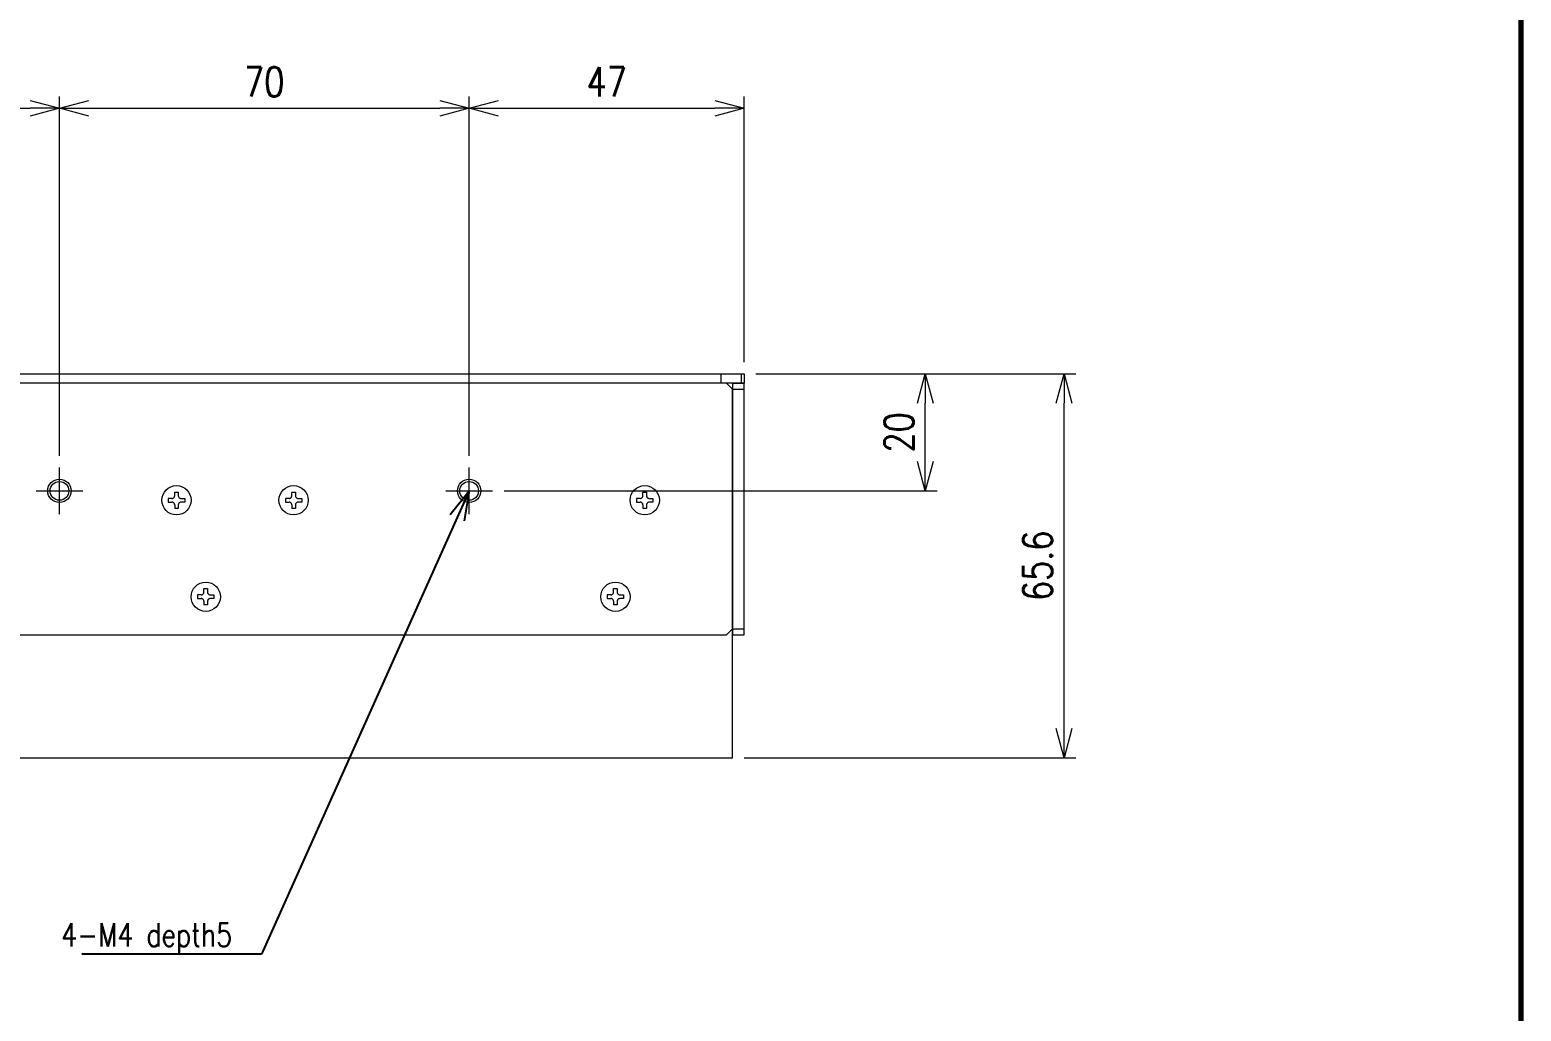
# Model space of a CAD drawing. Header units: millimetres. Extents: x 8 to 774, y 1 to 562.
# Drawn here: x 519.2 to 774, y 146 to 313.7 of the extents above; entities that cross this region are included whole.
import ezdxf
from ezdxf import colors
from ezdxf.entities.mleader import LeaderData, LeaderLine
from ezdxf.math import Vec2, Vec3

# ---------------------------------------------------------------- set-up
doc = ezdxf.new("R2010")
doc.units = ezdxf.units.MM
doc.layers.get('0').update_dxf_attribs({"lineweight": 9})
doc.layers.get('Defpoints').update_dxf_attribs({"lineweight": 9})
for name, color, linetype, lineweight in [('2KD_寸法1', 7, 'Continuous', 15), ('2KD_寸法１', 7, 'Continuous', 15), ('2KD_寸法１ @ 2', 7, 'Continuous', 15), ('AUX', 7, 'Continuous', 40)]:
    doc.layers.add(name, color=color, linetype=linetype, lineweight=lineweight)
doc.styles.get("Standard").update_dxf_attribs({"font": 'simplex.shx', "width": 0.8, "bigfont": 'extfont.shx'})
doc.dimstyles.new('KD-STD', dxfattribs={"dimscale": 0, "dimtxt": 2.5, "dimasz": 2.5, "dimexe": 1, "dimexo": 1, "dimgap": 1, "dimtad": 1, "dimdsep": 46, "dimtxsty": 'Standard', "dimblk": 'OPEN30', "dimcen": 0, "dimadec": 0, "dimazin": 0, "dimtfac": 1, "dimtmove": 0, "dimatfit": 3, "dimldrblk": 'OPEN30', "dimfxl": 1, "dimtfill": 1, "dimtolj": 1, "dimtzin": 0, "dimlwd": 15, "dimlwe": 15, "dimarcsym": 0})

# ---------------------------------------------------------------- blocks, each defined once
blk = doc.blocks.new('_Open30')
at = {"lineweight": -2}
for p, q in [((-1, 0.26794919), (0, 0)), ((0, 0), (-1, -0.26794919)), ((0, 0), (-1, 0))]:
    blk.add_line(p, q, dxfattribs=at)
blk = doc.blocks.new('*D66')
at = {"layer": '2KD_寸法１', "color": 0, "lineweight": 15}
for p, q in [((454.2488346819943, 240.9019592245881), (454.2488346819943, 302.3023201707462)), ((524.2488346819943, 240.9019592245881), (524.2488346819943, 302.3023201707462)), ((459.2488346819942, 300.3023201707462), (519.2488346819943, 300.3023201707462))]:
    blk.add_line(p, q, dxfattribs=at)
at = {"layer": 'Defpoints', "color": 0}
for p in [(524.2488346819943, 300.3023201707462), (454.2488346819943, 238.9019592245881), (524.2488346819943, 238.9019592245881)]:
    blk.add_point(p, dxfattribs=at)
at = {"layer": '2KD_寸法１', "color": 0, "lineweight": 15, "xscale": 5, "yscale": 5, "zscale": 5, "rotation": 180}
blk.add_blockref('_Open30', (454.2488346819943, 300.3023201707462), dxfattribs=at)
at = {"layer": '2KD_寸法１', "color": 0, "lineweight": 15, "xscale": 5, "yscale": 5, "zscale": 5}
blk.add_blockref('_Open30', (524.2488346819943, 300.3023201707462), dxfattribs=at)
at = {"layer": '2KD_寸法１', "color": 0, "insert": (489.2488346819942, 304.8023201707462), "char_height": 5, "attachment_point": 5, "bg_fill": 3, "box_fill_scale": 1.1, "bg_fill_color": 9, "bg_fill_true_color": 13158600, "bg_fill_transparency": 4391006}
blk.add_mtext('\\A1;70', dxfattribs=at)
blk = doc.blocks.new('*D67')
at = {"layer": '2KD_寸法１', "color": 0, "lineweight": 15}
for p, q in [((524.2488346819943, 240.9019592245881), (524.2488346819943, 302.3023201707462)), ((594.248834681994, 240.9019592245881), (594.248834681994, 302.3023201707462)), ((529.2488346819943, 300.3023201707462), (589.248834681994, 300.3023201707462))]:
    blk.add_line(p, q, dxfattribs=at)
at = {"layer": 'Defpoints', "color": 0}
for p in [(594.248834681994, 300.3023201707462), (524.2488346819943, 238.9019592245881), (594.248834681994, 238.9019592245881)]:
    blk.add_point(p, dxfattribs=at)
at = {"layer": '2KD_寸法１', "color": 0, "lineweight": 15, "xscale": 5, "yscale": 5, "zscale": 5, "rotation": 180}
blk.add_blockref('_Open30', (524.2488346819943, 300.3023201707462), dxfattribs=at)
at = {"layer": '2KD_寸法１', "color": 0, "lineweight": 15, "xscale": 5, "yscale": 5, "zscale": 5}
blk.add_blockref('_Open30', (594.248834681994, 300.3023201707462), dxfattribs=at)
at = {"layer": '2KD_寸法１', "color": 0, "insert": (559.2488346819941, 304.8023201707462), "char_height": 5, "attachment_point": 5, "bg_fill": 3, "box_fill_scale": 1.1, "bg_fill_color": 9, "bg_fill_true_color": 13158600, "bg_fill_transparency": 4392346}
blk.add_mtext('\\A1;70', dxfattribs=at)
blk = doc.blocks.new('*D68')
at = {"layer": '2KD_寸法１', "color": 0, "lineweight": 15}
for p, q in [((643.2488346819943, 254.901959224588), (697.8877055017444, 254.901959224588)), ((695.8877055017444, 194.3019592245967), (695.8877055017444, 249.901959224588)), ((641.2488346819943, 189.3019592245968), (697.8877055017444, 189.3019592245968))]:
    blk.add_line(p, q, dxfattribs=at)
at = {"layer": 'Defpoints', "color": 0}
for p in [(641.2488346819943, 254.901959224588), (695.8877055017444, 254.901959224588), (639.2488346819943, 189.3019592245968)]:
    blk.add_point(p, dxfattribs=at)
at = {"layer": '2KD_寸法１', "color": 0, "lineweight": 15, "xscale": 5, "yscale": 5, "zscale": 5}
for p, rotation in [((695.8877055017444, 254.901959224588), 90), ((695.8877055017444, 189.3019592245968), 270)]:
    blk.add_blockref('_Open30', p, dxfattribs=dict(at, rotation=rotation))
at = {"layer": '2KD_寸法１', "color": 0, "insert": (691.3877055017444, 222.1019592245925), "char_height": 5, "attachment_point": 5, "rotation": 90, "bg_fill": 3, "box_fill_scale": 1.1, "bg_fill_color": 9, "bg_fill_true_color": 13158600, "bg_fill_transparency": 4392594}
blk.add_mtext('\\A1;65.6', dxfattribs=at)
blk = doc.blocks.new('*D69')
at = {"layer": '2KD_寸法１', "color": 0, "lineweight": 15}
for p, q in [((643.2488346819943, 254.901959224588), (674.1911039458894, 254.901959224588)), ((672.1911039458895, 239.901959224588), (672.1911039458895, 249.901959224588)), ((600.2488346819941, 234.901959224588), (674.1911039458894, 234.901959224588))]:
    blk.add_line(p, q, dxfattribs=at)
at = {"layer": 'Defpoints', "color": 0}
for p in [(641.2488346819943, 254.901959224588), (672.1911039458895, 254.901959224588), (598.2488346819941, 234.901959224588)]:
    blk.add_point(p, dxfattribs=at)
at = {"layer": '2KD_寸法１', "color": 0, "lineweight": 15, "xscale": 5, "yscale": 5, "zscale": 5}
for p, rotation in [((672.1911039458895, 254.901959224588), 90), ((672.1911039458895, 234.901959224588), 270)]:
    blk.add_blockref('_Open30', p, dxfattribs=dict(at, rotation=rotation))
at = {"layer": '2KD_寸法１', "color": 0, "insert": (667.6911039458895, 244.9019592245881), "char_height": 5, "attachment_point": 5, "rotation": 90, "bg_fill": 3, "box_fill_scale": 1.1, "bg_fill_color": 9, "bg_fill_true_color": 13158600, "bg_fill_transparency": 4392094}
blk.add_mtext('\\A1;20', dxfattribs=at)
blk = doc.blocks.new('*D72')
at = {"layer": '2KD_寸法１', "color": 0, "lineweight": 15}
for p, q in [((594.248834681994, 240.9019592245881), (594.248834681994, 302.3023201707462)), ((641.2488346819943, 256.901959224588), (641.2488346819943, 302.3023201707462)), ((599.248834681994, 300.3023201707462), (636.2488346819943, 300.3023201707462))]:
    blk.add_line(p, q, dxfattribs=at)
at = {"layer": 'Defpoints', "color": 0}
for p in [(641.2488346819943, 300.3023201707462), (641.2488346819943, 254.901959224588), (594.248834681994, 238.9019592245881)]:
    blk.add_point(p, dxfattribs=at)
at = {"layer": '2KD_寸法１', "color": 0, "lineweight": 15, "xscale": 5, "yscale": 5, "zscale": 5, "rotation": 180}
blk.add_blockref('_Open30', (594.248834681994, 300.3023201707462), dxfattribs=at)
at = {"layer": '2KD_寸法１', "color": 0, "lineweight": 15, "xscale": 5, "yscale": 5, "zscale": 5}
blk.add_blockref('_Open30', (641.2488346819943, 300.3023201707462), dxfattribs=at)
at = {"layer": '2KD_寸法１', "color": 0, "insert": (617.7488346819941, 304.8023201707462), "char_height": 5, "attachment_point": 5, "bg_fill": 3, "box_fill_scale": 1.1, "bg_fill_color": 9, "bg_fill_true_color": 13158600, "bg_fill_transparency": 4392590}
blk.add_mtext('\\A1;47', dxfattribs=at)
blk = doc.blocks.new('A$C726501D4')
for p, q in [((-1.999999999999771, 65.59999999999127), (322.0000000000002, 65.59999999999127)), ((322.0000000000002, 64.00000000000004), (-1.999999999999771, 64.00000000000004)), ((319.0000000000001, 64.00000000000004), (1.000000000000227, 64.00000000000004)), ((22.00000000000023, 65.59999999999127), (318.0000000000001, 65.59999999999127)), ((318.0000000000001, 64.00000000000004), (22.00000000000023, 64.00000000000004)), ((318.0000000000001, 65.59999999999127), (318.0000000000001, 64.00000000000004)), ((319.0000000000001, 64.00000000000004), (320.0000000000002, 63.00000000000006)), ((320.0000000000002, 64.00000000000004), (322.0000000000002, 64.00000000000004)), ((320.0000000000002, 64.00000000000004), (320.0000000000002, 21)), ((321.5000000000001, 65.59999999999127), (321.5000000000001, 64.00000000000004)), ((322.0000000000002, 65.59999999999127), (322.0000000000002, 64.00000000000004)), ((322.0000000000002, 62.00000000000006), (322.0000000000002, 64.00000000000004)), ((320.0000000000002, 22), (320.0000000000002, 63.00000000000006)), ((320.0000000000002, 63.00000000000006), (322.0000000000002, 63.00000000000006)), ((322.0000000000002, 21), (322.0000000000002, 62.00000000000006)), ((223.5999999999999, 44.31109999999176), (223.5999999999999, 43.68889999999374)), ((224.2222000000004, 44.31109999999176), (223.5999999999999, 44.31109999999176)), ((223.5999999999999, 43.68889999999374), (224.2222000000004, 43.68889999999374)), ((224.2222000000004, 44.31109999999176), (224.3033000000003, 44.31819999999425)), ((224.3033000000003, 43.6817999999912), (224.2222000000004, 43.68889999999374)), ((224.3033000000003, 44.31819999999425), (224.3818000000004, 44.33929999999242)), ((224.3818000000004, 43.66069999999313), (224.3033000000003, 43.6817999999912)), ((224.3818000000004, 44.33929999999242), (224.4556000000002, 44.37359999999176)), ((224.4556000000002, 43.62639999999379), (224.3818000000004, 43.66069999999313)), ((224.4556000000002, 44.37359999999176), (224.5222000000001, 44.420299999998)), ((224.5222000000001, 43.5797000000021), (224.4556000000002, 43.62639999999379)), ((224.5222000000001, 44.420299999998), (224.5797000000002, 44.47779999999329)), ((224.5797000000002, 43.52219999999221), (224.5222000000001, 43.5797000000021)), ((224.5797000000002, 44.47779999999329), (224.6264000000003, 44.5443999999989)), ((224.6264000000003, 43.45560000000102), (224.5797000000002, 43.52219999999221)), ((224.6264000000003, 44.5443999999989), (224.6607, 44.61819999999721)), ((224.6607, 43.38180000000278), (224.6264000000003, 43.45560000000102)), ((224.6607, 44.61819999999721), (224.6818000000002, 44.69670000000036)), ((224.6818000000002, 43.30329999999958), (224.6607, 43.38180000000278)), ((224.6818000000002, 44.69670000000036), (224.6889000000003, 44.77779999999626)), ((224.6889000000003, 44.77779999999626), (224.6889000000003, 45.39999999999418)), ((224.6889000000003, 45.39999999999418), (225.3110999999999, 45.39999999999418)), ((225.3110999999999, 45.39999999999418), (225.3110999999999, 44.77779999999626)), ((225.3110999999999, 44.77779999999626), (225.3182000000004, 44.69670000000036)), ((225.3182000000004, 44.69670000000036), (225.3393000000001, 44.61819999999721)), ((225.3393000000001, 43.38180000000278), (225.3182000000004, 43.30329999999958)), ((225.3393000000001, 44.61819999999721), (225.3736, 44.5443999999989)), ((225.3736, 43.45560000000102), (225.3393000000001, 43.38180000000278)), ((225.3736, 44.5443999999989), (225.4203000000002, 44.47779999999329)), ((225.4203000000002, 43.52219999999221), (225.3736, 43.45560000000102)), ((225.4203000000002, 44.47779999999329), (225.4778000000003, 44.420299999998)), ((225.4778000000003, 43.5797000000021), (225.4203000000002, 43.52219999999221)), ((225.4778000000003, 44.420299999998), (225.5444000000002, 44.37359999999176)), ((225.5444000000002, 43.62639999999379), (225.4778000000003, 43.5797000000021)), ((225.5444000000002, 44.37359999999176), (225.6182, 44.33929999999242)), ((225.6182, 43.66069999999313), (225.5444000000002, 43.62639999999379)), ((225.6182, 44.33929999999242), (225.6967000000002, 44.31819999999425)), ((225.6967000000002, 43.6817999999912), (225.6182, 43.66069999999313)), ((225.6967000000002, 44.31819999999425), (225.7778000000001, 44.31109999999176)), ((225.7778000000001, 43.68889999999374), (225.6967000000002, 43.6817999999912)), ((225.7778000000001, 44.31109999999176), (226.4000000000003, 44.31109999999176)), ((226.4000000000003, 43.68889999999374), (225.7778000000001, 43.68889999999374)), ((226.4000000000003, 44.31109999999176), (226.4000000000003, 43.68889999999374)), ((243.6, 44.31109999999176), (243.6, 43.68889999999374)), ((244.2222000000004, 44.31109999999176), (243.6, 44.31109999999176)), ((243.6, 43.68889999999374), (244.2222000000004, 43.68889999999374)), ((244.2222000000004, 44.31109999999176), (244.3033000000003, 44.31819999999425)), ((244.3033000000003, 43.6817999999912), (244.2222000000004, 43.68889999999374)), ((244.3033000000003, 44.31819999999425), (244.3818000000003, 44.33929999999242)), ((244.3818000000003, 43.66069999999313), (244.3033000000003, 43.6817999999912)), ((244.3818000000003, 44.33929999999242), (244.4556000000002, 44.37359999999176)), ((244.4556000000002, 43.62639999999379), (244.3818000000003, 43.66069999999313)), ((244.4556000000002, 44.37359999999176), (244.5222000000001, 44.420299999998)), ((244.5222000000001, 43.5797000000021), (244.4556000000002, 43.62639999999379)), ((244.5222000000001, 44.420299999998), (244.5797000000002, 44.47779999999329)), ((244.5797000000002, 43.52219999999221), (244.5222000000001, 43.5797000000021)), ((244.5797000000002, 44.47779999999329), (244.6264000000002, 44.5443999999989)), ((244.6264000000002, 43.45560000000102), (244.5797000000002, 43.52219999999221)), ((244.6264000000002, 44.5443999999989), (244.6607, 44.61819999999721)), ((244.6607, 43.38180000000278), (244.6264000000002, 43.45560000000102)), ((244.6607, 44.61819999999721), (244.6818000000004, 44.69670000000036)), ((244.6818000000004, 43.30329999999958), (244.6607, 43.38180000000278)), ((244.6818000000004, 44.69670000000036), (244.6889000000003, 44.77779999999626)), ((244.6889000000003, 44.77779999999626), (244.6889000000003, 45.39999999999418)), ((244.6889000000003, 45.39999999999418), (245.3110999999999, 45.39999999999418)), ((245.3110999999999, 45.39999999999418), (245.3110999999999, 44.77779999999626)), ((245.3110999999999, 44.77779999999626), (245.3182000000004, 44.69670000000036)), ((245.3182000000004, 44.69670000000036), (245.3393000000002, 44.61819999999721)), ((245.3393000000002, 43.38180000000278), (245.3182000000004, 43.30329999999958)), ((245.3393000000002, 44.61819999999721), (245.3736, 44.5443999999989)), ((245.3736, 43.45560000000102), (245.3393000000002, 43.38180000000278)), ((245.3736, 44.5443999999989), (245.4203000000002, 44.47779999999329)), ((245.4203000000002, 43.52219999999221), (245.3736, 43.45560000000102)), ((245.4203000000002, 44.47779999999329), (245.4778000000004, 44.420299999998)), ((245.4778000000004, 43.5797000000021), (245.4203000000002, 43.52219999999221)), ((245.4778000000004, 44.420299999998), (245.5444000000001, 44.37359999999176)), ((245.5444000000001, 43.62639999999379), (245.4778000000004, 43.5797000000021)), ((245.5444000000001, 44.37359999999176), (245.6182, 44.33929999999242)), ((245.6182, 43.66069999999313), (245.5444000000001, 43.62639999999379)), ((245.6182, 44.33929999999242), (245.6967000000001, 44.31819999999425)), ((245.6967000000001, 43.6817999999912), (245.6182, 43.66069999999313)), ((245.6967000000001, 44.31819999999425), (245.7778000000004, 44.31109999999176)), ((245.7778000000004, 43.68889999999374), (245.6967000000001, 43.6817999999912)), ((245.7778000000004, 44.31109999999176), (246.4000000000003, 44.31109999999176)), ((246.4000000000003, 43.68889999999374), (245.7778000000004, 43.68889999999374)), ((246.4000000000003, 44.31109999999176), (246.4000000000003, 43.68889999999374)), ((303.5999999999999, 44.31109999999176), (303.5999999999999, 43.68889999999374)), ((304.2222000000004, 44.31109999999176), (303.5999999999999, 44.31109999999176)), ((303.5999999999999, 43.68889999999374), (304.2222000000004, 43.68889999999374)), ((304.2222000000004, 44.31109999999176), (304.3033000000004, 44.31819999999425)), ((304.3033000000004, 43.6817999999912), (304.2222000000004, 43.68889999999374)), ((304.3033000000004, 44.31819999999425), (304.3818000000003, 44.33929999999242)), ((304.3818000000003, 43.66069999999313), (304.3033000000004, 43.6817999999912)), ((304.3818000000003, 44.33929999999242), (304.4556, 44.37359999999176)), ((304.4556, 43.62639999999379), (304.3818000000003, 43.66069999999313)), ((304.4556, 44.37359999999176), (304.5222000000001, 44.420299999998)), ((304.5222000000001, 43.5797000000021), (304.4556, 43.62639999999379)), ((304.5222000000001, 44.420299999998), (304.5797000000002, 44.47779999999329)), ((304.5797000000002, 43.52219999999221), (304.5222000000001, 43.5797000000021)), ((304.5797000000002, 44.47779999999329), (304.6264000000002, 44.5443999999989)), ((304.6264000000002, 43.45560000000102), (304.5797000000002, 43.52219999999221)), ((304.6264000000002, 44.5443999999989), (304.6606999999999, 44.61819999999721)), ((304.6606999999999, 43.38180000000278), (304.6264000000002, 43.45560000000102)), ((304.6606999999999, 44.61819999999721), (304.6818000000004, 44.69670000000036)), ((304.6818000000004, 43.30329999999958), (304.6606999999999, 43.38180000000278)), ((304.6818000000004, 44.69670000000036), (304.6889000000003, 44.77779999999626)), ((304.6889000000003, 44.77779999999626), (304.6889000000003, 45.39999999999418)), ((304.6889000000003, 45.39999999999418), (305.3110999999999, 45.39999999999418)), ((305.3110999999999, 45.39999999999418), (305.3110999999999, 44.77779999999626)), ((305.3110999999999, 44.77779999999626), (305.3182000000004, 44.69670000000036)), ((305.3182000000004, 44.69670000000036), (305.3393000000003, 44.61819999999721)), ((305.3393000000003, 43.38180000000278), (305.3182000000004, 43.30329999999958)), ((305.3393000000003, 44.61819999999721), (305.3736, 44.5443999999989)), ((305.3736, 43.45560000000102), (305.3393000000003, 43.38180000000278)), ((305.3736, 44.5443999999989), (305.4203000000001, 44.47779999999329)), ((305.4203000000001, 43.52219999999221), (305.3736, 43.45560000000102)), ((305.4203000000001, 44.47779999999329), (305.4778000000002, 44.420299999998)), ((305.4778000000002, 43.5797000000021), (305.4203000000001, 43.52219999999221)), ((305.4778000000002, 44.420299999998), (305.5444000000001, 44.37359999999176)), ((305.5444000000001, 43.62639999999379), (305.4778000000002, 43.5797000000021)), ((305.5444000000001, 44.37359999999176), (305.6181999999999, 44.33929999999242)), ((305.6181999999999, 43.66069999999313), (305.5444000000001, 43.62639999999379)), ((305.6181999999999, 44.33929999999242), (305.6967000000002, 44.31819999999425)), ((305.6967000000002, 43.6817999999912), (305.6181999999999, 43.66069999999313)), ((305.6967000000002, 44.31819999999425), (305.7778000000002, 44.31109999999176)), ((305.7778000000002, 43.68889999999374), (305.6967000000002, 43.6817999999912)), ((305.7778000000002, 44.31109999999176), (306.4000000000003, 44.31109999999176)), ((306.4000000000003, 43.68889999999374), (305.7778000000002, 43.68889999999374)), ((306.4000000000003, 44.31109999999176), (306.4000000000003, 43.68889999999374)), ((224.6889000000003, 43.2221999999893), (224.6818000000002, 43.30329999999958)), ((224.6889000000003, 43.2221999999893), (224.6889000000003, 42.59999999999126)), ((225.3110999999999, 42.59999999999126), (224.6889000000003, 42.59999999999126)), ((225.3182000000004, 43.30329999999958), (225.3110999999999, 43.2221999999893)), ((225.3110999999999, 43.2221999999893), (225.3110999999999, 42.59999999999126)), ((244.6889000000003, 43.2221999999893), (244.6818000000004, 43.30329999999958)), ((244.6889000000003, 43.2221999999893), (244.6889000000003, 42.59999999999126)), ((245.3110999999999, 42.59999999999126), (244.6889000000003, 42.59999999999126)), ((245.3182000000004, 43.30329999999958), (245.3110999999999, 43.2221999999893)), ((245.3110999999999, 43.2221999999893), (245.3110999999999, 42.59999999999126)), ((304.6889000000003, 43.2221999999893), (304.6818000000004, 43.30329999999958)), ((304.6889000000003, 43.2221999999893), (304.6889000000003, 42.59999999999126)), ((305.3110999999999, 42.59999999999126), (304.6889000000003, 42.59999999999126)), ((305.3182000000004, 43.30329999999958), (305.3110999999999, 43.2221999999893)), ((305.3110999999999, 43.2221999999893), (305.3110999999999, 42.59999999999126)), ((229.5797000000002, 27.9777999999933), (229.6264000000003, 28.04439999999893)), ((229.6264000000003, 28.04439999999893), (229.6606999999999, 28.11819999999722)), ((229.6606999999999, 28.11819999999722), (229.6818000000001, 28.19670000000042)), ((229.6818000000001, 28.19670000000042), (229.6889000000002, 28.2777999999962)), ((229.6889000000002, 28.2777999999962), (229.6889000000002, 28.89999999999424)), ((229.6889000000002, 28.89999999999424), (230.3111, 28.89999999999424)), ((230.3111, 28.89999999999424), (230.3111, 28.2777999999962)), ((230.3111, 28.2777999999962), (230.3182000000004, 28.19670000000042)), ((230.3182000000004, 28.19670000000042), (230.3393000000003, 28.11819999999722)), ((230.3393000000003, 28.11819999999722), (230.3735999999999, 28.04439999999893)), ((230.3735999999999, 28.04439999999893), (230.4203000000002, 27.9777999999933)), ((299.5796999999999, 27.9777999999933), (299.6264000000003, 28.04439999999893)), ((299.6264000000003, 28.04439999999893), (299.6607, 28.11819999999722)), ((299.6607, 28.11819999999722), (299.6818000000001, 28.19670000000042)), ((299.6818000000001, 28.19670000000042), (299.6889000000003, 28.2777999999962)), ((299.6889000000003, 28.2777999999962), (299.6889000000003, 28.89999999999424)), ((299.6889000000003, 28.89999999999424), (300.3111, 28.89999999999424)), ((300.3111, 28.89999999999424), (300.3111, 28.2777999999962)), ((300.3111, 28.2777999999962), (300.3182000000004, 28.19670000000042)), ((300.3182000000004, 28.19670000000042), (300.3393000000002, 28.11819999999722)), ((300.3393000000002, 28.11819999999722), (300.3736, 28.04439999999893)), ((300.3736, 28.04439999999893), (300.4203000000002, 27.9777999999933)), ((228.6, 27.81109999999171), (228.6, 27.18889999999374)), ((229.2222000000004, 27.81109999999171), (228.6, 27.81109999999171)), ((228.6, 27.18889999999374), (229.2222000000004, 27.18889999999374)), ((229.2222000000004, 27.81109999999171), (229.3033000000002, 27.81819999999425)), ((229.3033000000002, 27.1817999999912), (229.2222000000004, 27.18889999999374)), ((229.3033000000002, 27.81819999999425), (229.3818000000003, 27.83929999999243)), ((229.3818000000003, 27.16069999999309), (229.3033000000002, 27.1817999999912)), ((229.3818000000003, 27.83929999999243), (229.4556, 27.87359999999171)), ((229.4556, 27.12639999999379), (229.3818000000003, 27.16069999999309)), ((229.4556, 27.87359999999171), (229.5222000000001, 27.92029999999807)), ((229.5222000000001, 27.07970000000211), (229.4556, 27.12639999999379)), ((229.5222000000001, 27.92029999999807), (229.5797000000002, 27.9777999999933)), ((229.5797000000002, 27.02219999999222), (229.5222000000001, 27.07970000000211)), ((229.6264000000003, 26.95560000000109), (229.5797000000002, 27.02219999999222)), ((229.6606999999999, 26.8818000000029), (229.6264000000003, 26.95560000000109)), ((229.6818000000001, 26.80329999999958), (229.6606999999999, 26.8818000000029)), ((229.6889000000002, 26.72219999998925), (229.6818000000001, 26.80329999999958)), ((229.6889000000002, 26.72219999998925), (229.6889000000002, 26.09999999999127)), ((230.3111, 26.09999999999127), (229.6889000000002, 26.09999999999127)), ((230.3182000000004, 26.80329999999958), (230.3111, 26.72219999998925)), ((230.3111, 26.72219999998925), (230.3111, 26.09999999999127)), ((230.3393000000003, 26.8818000000029), (230.3182000000004, 26.80329999999958)), ((230.3735999999999, 26.95560000000109), (230.3393000000003, 26.8818000000029)), ((230.4203000000002, 27.02219999999222), (230.3735999999999, 26.95560000000109)), ((230.4203000000002, 27.9777999999933), (230.4778000000003, 27.92029999999807)), ((230.4778000000003, 27.07970000000211), (230.4203000000002, 27.02219999999222)), ((230.4778000000003, 27.92029999999807), (230.5444000000002, 27.87359999999171)), ((230.5444000000002, 27.12639999999379), (230.4778000000003, 27.07970000000211)), ((230.5444000000002, 27.87359999999171), (230.6181999999999, 27.83929999999243)), ((230.6181999999999, 27.16069999999309), (230.5444000000002, 27.12639999999379)), ((230.6181999999999, 27.83929999999243), (230.6967000000002, 27.81819999999425)), ((230.6967000000002, 27.1817999999912), (230.6181999999999, 27.16069999999309)), ((230.6967000000002, 27.81819999999425), (230.7778000000001, 27.81109999999171)), ((230.7778000000001, 27.18889999999374), (230.6967000000002, 27.1817999999912)), ((230.7778000000001, 27.81109999999171), (231.4, 27.81109999999171)), ((231.4, 27.18889999999374), (230.7778000000001, 27.18889999999374)), ((231.4, 27.81109999999171), (231.4, 27.18889999999374)), ((298.6, 27.81109999999171), (298.6, 27.18889999999374)), ((299.2222000000004, 27.81109999999171), (298.6, 27.81109999999171)), ((298.6, 27.18889999999374), (299.2222000000004, 27.18889999999374)), ((299.2222000000004, 27.81109999999171), (299.3033000000003, 27.81819999999425)), ((299.3033000000003, 27.1817999999912), (299.2222000000004, 27.18889999999374)), ((299.3033000000003, 27.81819999999425), (299.3818000000002, 27.83929999999243)), ((299.3818000000002, 27.16069999999309), (299.3033000000003, 27.1817999999912)), ((299.3818000000002, 27.83929999999243), (299.4556000000002, 27.87359999999171)), ((299.4556000000002, 27.12639999999379), (299.3818000000002, 27.16069999999309)), ((299.4556000000002, 27.87359999999171), (299.5222000000001, 27.92029999999807)), ((299.5222000000001, 27.07970000000211), (299.4556000000002, 27.12639999999379)), ((299.5222000000001, 27.92029999999807), (299.5796999999999, 27.9777999999933)), ((299.5796999999999, 27.02219999999222), (299.5222000000001, 27.07970000000211)), ((299.6264000000003, 26.95560000000109), (299.5796999999999, 27.02219999999222)), ((299.6607, 26.8818000000029), (299.6264000000003, 26.95560000000109)), ((299.6818000000001, 26.80329999999958), (299.6607, 26.8818000000029)), ((299.6889000000003, 26.72219999998925), (299.6818000000001, 26.80329999999958)), ((299.6889000000003, 26.72219999998925), (299.6889000000003, 26.09999999999127)), ((300.3111, 26.09999999999127), (299.6889000000003, 26.09999999999127)), ((300.3182000000004, 26.80329999999958), (300.3111, 26.72219999998925)), ((300.3111, 26.72219999998925), (300.3111, 26.09999999999127)), ((300.3393000000002, 26.8818000000029), (300.3182000000004, 26.80329999999958)), ((300.3736, 26.95560000000109), (300.3393000000002, 26.8818000000029)), ((300.4203000000002, 27.02219999999222), (300.3736, 26.95560000000109)), ((300.4203000000002, 27.9777999999933), (300.4778000000003, 27.92029999999807)), ((300.4778000000003, 27.07970000000211), (300.4203000000002, 27.02219999999222)), ((300.4778000000003, 27.92029999999807), (300.5444000000002, 27.87359999999171)), ((300.5444000000002, 27.12639999999379), (300.4778000000003, 27.07970000000211)), ((300.5444000000002, 27.87359999999171), (300.6181999999999, 27.83929999999243)), ((300.6181999999999, 27.16069999999309), (300.5444000000002, 27.12639999999379)), ((300.6181999999999, 27.83929999999243), (300.6967000000001, 27.81819999999425)), ((300.6967000000001, 27.1817999999912), (300.6181999999999, 27.16069999999309)), ((300.6967000000001, 27.81819999999425), (300.7778000000004, 27.81109999999171)), ((300.7778000000004, 27.18889999999374), (300.6967000000001, 27.1817999999912)), ((300.7778000000004, 27.81109999999171), (301.4000000000003, 27.81109999999171)), ((301.4000000000003, 27.18889999999374), (300.7778000000004, 27.18889999999374)), ((301.4000000000003, 27.81109999999171), (301.4000000000003, 27.18889999999374)), ((1.000000000000227, 21), (319.0000000000001, 21)), ((319.0000000000001, 21), (320.0000000000002, 22)), ((320.0000000000002, 0), (320.0000000000002, 22)), ((320.0000000000002, 22), (322.0000000000002, 22)), ((320.0000000000002, 21), (322.0000000000002, 21)), ((0, 0), (320.0000000000002, 0))]:
    blk.add_line(p, q)
for centre, radius in [((205.0000000000002, 45.59999999999127), 2), ((205.0000000000002, 45.59999999999127), 1.6), ((225.0000000000001, 44.00000000000004), 2.5), ((245.0000000000002, 44.00000000000004), 2.5), ((275, 45.59999999999127), 2), ((275, 45.59999999999127), 1.6), ((305.0000000000002, 44.00000000000004), 2.5), ((230.0000000000002, 27.5), 2.5), ((300.0000000000001, 27.5), 2.5)]:
    blk.add_circle(centre, radius)
at = {"layer": '2KD_寸法1'}
for p, q in [((205.0000000000002, 41.59999999999138), (205.0000000000002, 49.59999999999137)), ((275, 41.59999999999138), (275, 49.59999999999137)), ((201.0000000000002, 45.59999999999138), (209.0000000000002, 45.59999999999138)), ((271, 45.59999999999138), (279, 45.59999999999138))]:
    blk.add_line(p, q, dxfattribs=at)

msp = doc.modelspace()

# ---------------------------------------------------------------- linework, layer by layer
at = {"layer": 'AUX', "lineweight": 70}
msp.add_lwpolyline([(7.999999516561731, 8.00000049832715), (773.9999995165617, 8.00000049832715), (773.9999995165617, 562.000000498327), (7.999999516561731, 562.000000498327)], close=True, dxfattribs=at)

# ---------------------------------------------------------------- leaders
at = {"layer": '2KD_寸法１ @ 2'}
ml = msp.add_multileader_mtext('Standard', dxfattribs=at)
ml.set_content('4-M4 depth5', color=256)
ml.set_leader_properties()
ml.set_arrow_properties(name='OPEN30')
ml.build(insert=Vec2(0, 0))
ml.multileader.update_dxf_attribs({"text_right_attachment_type": 6, "dogleg_length": 1.5, "arrow_head_size": 5, "scale": 2})
ctx = ml.context
ctx.base_point, ctx.scale, ctx.arrow_head_size, ctx.plane_origin = Vec3(520.4345569553352, 158.3691783504381), 2, 5, Vec3(594.248834681994, 234.901959224588)
ctx.right_attachment, ctx.text_align_type = 6, 2
notes = []
notes.append((ctx, [(1, (1, 1, 0), (558.764080764859, 155.7025116837715), (-1, 0), 3, [(0, [(594.248834681994, 234.901959224588)], 0, [])])]))
ctx.mtext.insert, ctx.mtext.alignment, ctx.mtext.flow_direction = Vec3(553.764080764859, 161.0358450171047), 3, 5
for ctx, leaders in notes:
    for number, flags, end, landing, length, lines in leaders:
        leader = LeaderData()
        leader.index, (leader.has_last_leader_line, leader.has_dogleg_vector, leader.attachment_direction) = number, flags
        leader.last_leader_point, leader.dogleg_vector, leader.dogleg_length = Vec3(end), Vec3(landing), length
        for number, points, colour, breaks in lines:
            line = LeaderLine()
            line.index, line.vertices, line.color, line.breaks = number, Vec3.list(points), colors.encode_raw_color(colour), breaks
            leader.lines.append(line)
        ctx.leaders.append(leader)

# ---------------------------------------------------------------- next in the draw order: dimensions: what is measured, and where the dimension line sits
dim = msp.add_linear_dim(base=(524.2488346819943, 300.3023201707462), p1=(454.2488346819943, 238.9019592245881), p2=(524.2488346819943, 238.9019592245881), dimstyle='KD-STD', override={"dimscale": 2, "dimtix": 0, "dimtofl": 1, "dimtmove": 1, "dimatfit": 3}, dxfattribs=at)
dim.commit()
dim.dimension.update_dxf_attribs({"geometry": '*D66', "text_midpoint": (489.2488346819942, 304.8023201707462)})
dim = msp.add_linear_dim(base=(695.8877055017444, 254.901959224588), p1=(639.2488346819943, 189.3019592245968), p2=(641.2488346819943, 254.901959224588), angle=90, dimstyle='KD-STD', override={"dimscale": 2, "dimtix": 0, "dimtofl": 1, "dimtmove": 0, "dimatfit": 3}, dxfattribs=at)
dim.commit()
dim.dimension.update_dxf_attribs({"geometry": '*D68', "text_midpoint": (691.3877055017444, 222.1019592245925)})

# ---------------------------------------------------------------- next in the draw order: dimensions: what is measured, and where the dimension line sits
dim = msp.add_linear_dim(base=(594.248834681994, 300.3023201707462), p1=(524.2488346819943, 238.9019592245881), p2=(594.248834681994, 238.9019592245881), dimstyle='KD-STD', override={"dimscale": 2, "dimtix": 0, "dimtofl": 1, "dimtmove": 1, "dimatfit": 3}, dxfattribs=at)
dim.commit()
dim.dimension.update_dxf_attribs({"geometry": '*D67', "text_midpoint": (559.2488346819941, 304.8023201707462)})
dim = msp.add_linear_dim(base=(672.1911039458895, 254.901959224588), p1=(598.2488346819941, 234.901959224588), p2=(641.2488346819943, 254.901959224588), angle=90, dimstyle='KD-STD', override={"dimscale": 2, "dimtix": 0, "dimtofl": 1, "dimtmove": 0, "dimatfit": 3}, dxfattribs=at)
dim.commit()
dim.dimension.update_dxf_attribs({"geometry": '*D69', "text_midpoint": (667.6911039458895, 244.9019592245881)})

# ---------------------------------------------------------------- next in the draw order: dimensions: what is measured, and where the dimension line sits
dim = msp.add_linear_dim(base=(641.2488346819943, 300.3023201707462), p1=(594.248834681994, 238.9019592245881), p2=(641.2488346819943, 254.901959224588), dimstyle='KD-STD', override={"dimscale": 2, "dimtix": 0, "dimtofl": 1, "dimtmove": 0, "dimatfit": 3}, dxfattribs=at)
dim.commit()
dim.dimension.update_dxf_attribs({"geometry": '*D72', "text_midpoint": (617.7488346819941, 304.8023201707462)})

# ---------------------------------------------------------------- next in the draw order: block references
msp.add_blockref('A$C726501D4', (319.248834681994, 189.3019592245968))

doc.saveas('drawing.dxf')
